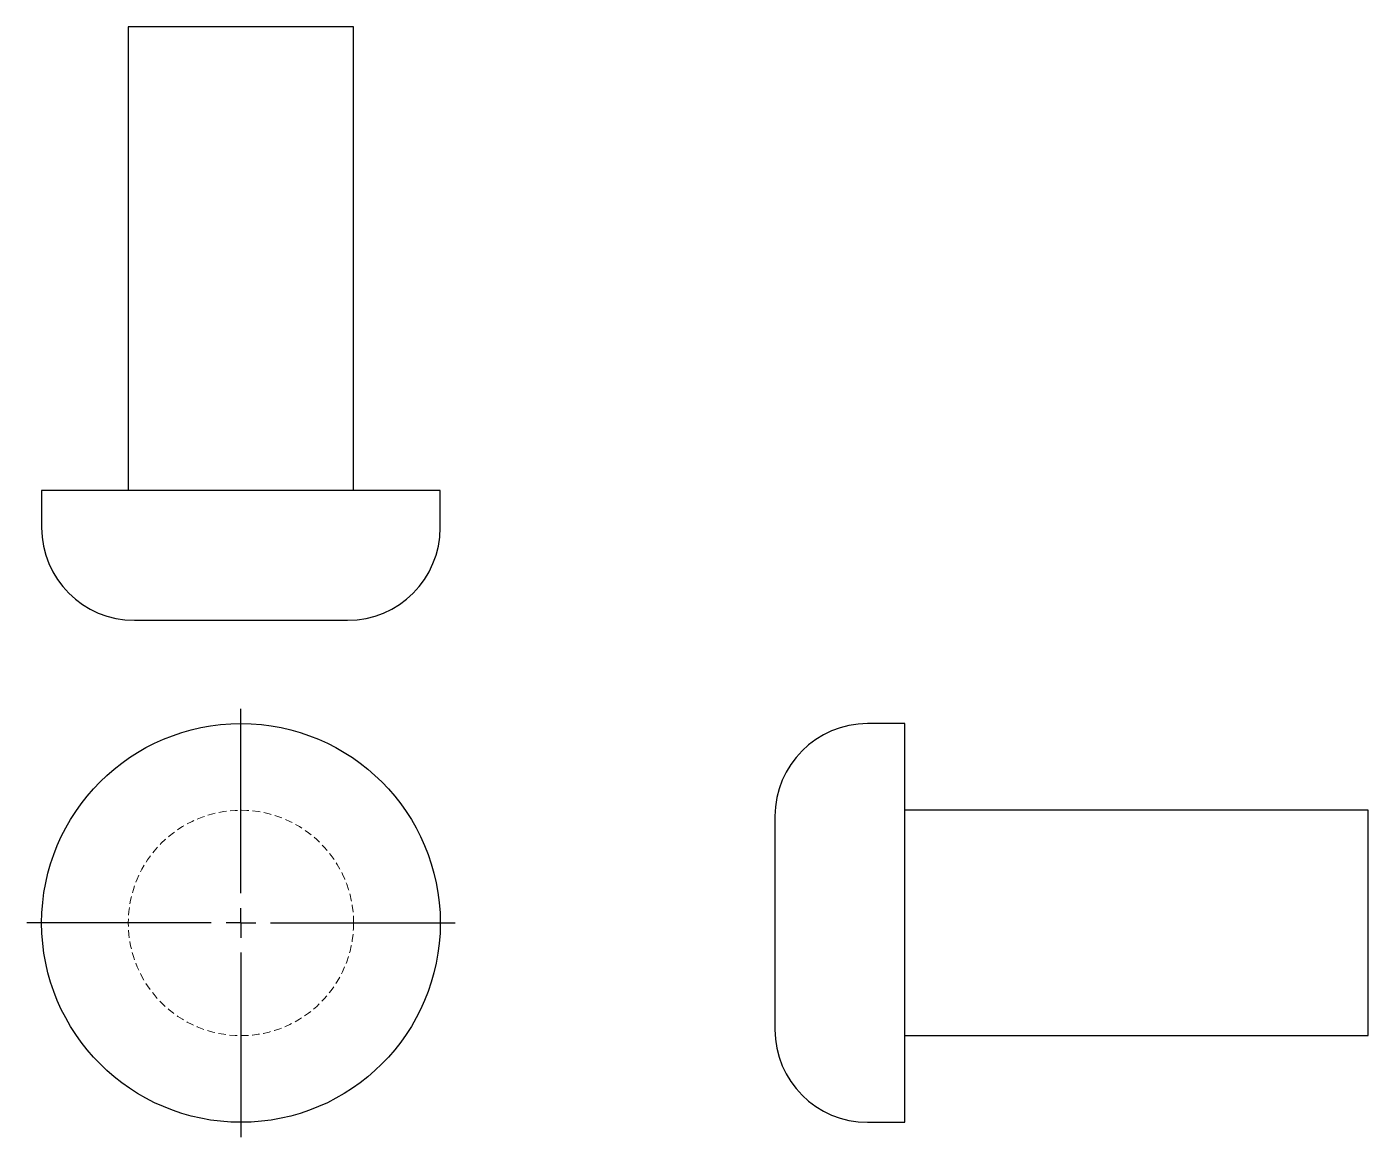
# Model space of a CAD drawing. Header units: millimetres. Extents: x 47 to 273, y 21 to 208.
import ezdxf

# ---------------------------------------------------------------- set-up
doc = ezdxf.new("R2010")
doc.units = ezdxf.units.MM
doc.linetypes.add('HIDDEN', pattern=[1.905, 1.27, -0.635])
doc.layers.add('10', color=7, linetype='Continuous')

# ---------------------------------------------------------------- blocks, each defined once
blk = doc.blocks.new('SW_CENTERMARKSYMBOL_0')
at = {"layer": '10', "color": 0}
for p, q in [((0, 5), (0, 36.09375)), ((0, 0), (0, 2.5)), ((-5, 0), (-36.09375, 0)), ((0, 0), (-2.5, 0)), ((0, 0), (0, -2.5)), ((0, 0), (2.5, 0)), ((5, 0), (36.09375, 0)), ((0, -5), (0, -36.09375))]:
    blk.add_line(p, q, dxfattribs=at)

msp = doc.modelspace()

# ---------------------------------------------------------------- linework, layer by layer
at = {"color": 7, "linetype": 'Continuous', "lineweight": 25}
for p, q in [((64.015625, 208), (64.015625, 129.875)), ((101.984375, 208), (64.015625, 208)), ((101.984375, 129.875), (101.984375, 208)), ((49.40625, 129.875), (49.40625, 123.625)), ((116.59375, 129.875), (49.40625, 129.875)), ((116.59375, 123.625), (116.59375, 129.875)), ((65.03125, 108), (100.96875, 108)), ((194.875, 90.59375), (188.625, 90.59375)), ((194.875, 23.40625), (194.875, 90.59375)), ((173, 74.96875), (173, 39.03125)), ((273, 75.984375), (194.875, 75.984375)), ((273, 57), (273, 75.984375)), ((273, 38.015625), (273, 57)), ((194.875, 38.015625), (273, 38.015625)), ((188.625, 23.40625), (194.875, 23.40625))]:
    msp.add_line(p, q, dxfattribs=at)
msp.add_circle((83, 57), 33.59375, dxfattribs=at)
at = {"color": 7, "linetype": 'HIDDEN', "lineweight": 18}
msp.add_circle((83, 57), 18.984375, dxfattribs=at)
at = {"color": 7, "linetype": 'Continuous', "lineweight": 25}
for centre, start, end in [((65.03125, 123.625), 180, 270), ((100.96875, 123.625), 270, 0), ((188.625, 74.96875), 90, 180), ((188.625, 39.03125), 180, 270)]:
    msp.add_arc(centre, 15.625, start, end, dxfattribs=at)

# ---------------------------------------------------------------- block references
at = {"layer": '10'}
msp.add_blockref('SW_CENTERMARKSYMBOL_0', (83, 57), dxfattribs=at)

doc.saveas('drawing.dxf')
